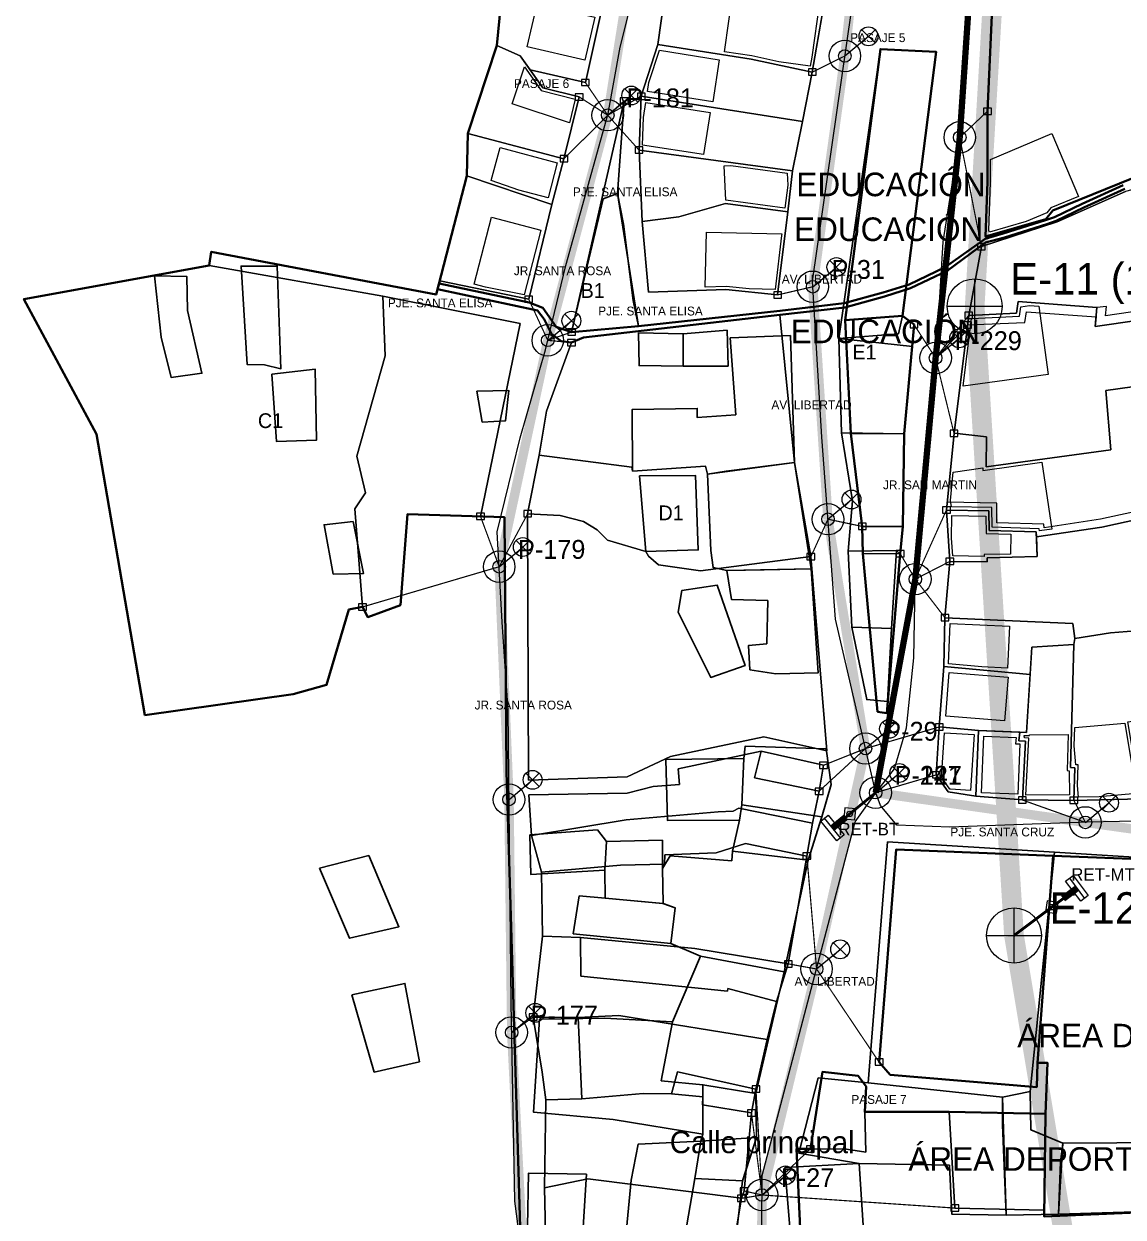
# Model space of a CAD drawing. Header units: metres. Extents: x 425183 to 427629, y 8434421 to 8436790.
# Drawn here: x 425309.1 to 425448.9, y 8435724.2 to 8435875.9 of the extents above; entities that cross this region are included whole.
import ezdxf
from ezdxf.enums import TextEntityAlignment as Align

# ---------------------------------------------------------------- set-up
doc = ezdxf.new("R2010")
doc.units = ezdxf.units.M
for name, color, linetype in [('01_RED_MT_10KV_CONDUCTOR', 1, 'Continuous'), ('02_POSTES_MT_10KV', 1, 'Continuous'), ('04_RETENIDAS_MT_BT', 6, 'Continuous'), ('05_RED_BT_TRONCAL_CAAI', 3, 'Continuous'), ('06_RED_BT_DERIVACION_CAAI', 4, 'Continuous'), ('07_POSTES_BT_CAC', 5, 'Continuous'), ('08_ALUMBRADO_PUBLICO_LED', 30, 'Continuous'), ('08_TOPONIMIA_ROTULOS', 7, 'Continuous'), ('11_ACOMETIDAS_DOMICILIARIAS', 4, 'Continuous'), ('12_CAJAS_PORTAMEDIDOR_LT', 2, 'Continuous')]:
    doc.layers.add(name, color=color, linetype=linetype)
for name, color, linetype, lineweight in [('02_CALLES_Y_VIAS', 7, 'Continuous', 25), ('03_MANZANAS_ROTULOS', 6, 'Continuous', 35), ('04_LOTES_PREDIALES', 7, 'Continuous', 15), ('05_HUELLAS_CASAS_USUARIO', 30, 'Continuous', 30), ('06_HUELLAS_CASAS_COMPLEMENTO', 4, 'Continuous', 25), ('07_EQUIPAMIENTOS', 3, 'Continuous', 40)]:
    doc.layers.add(name, color=color, linetype=linetype, lineweight=lineweight)

msp = doc.modelspace()

# ---------------------------------------------------------------- linework, layer by layer
at = {"layer": '01_RED_MT_10KV_CONDUCTOR', "color": 1, "const_width": 2.5}
for points in [[(425435, 8435925), (425430, 8435840)], [(425430, 8435840), (425435, 8435760)], [(425435, 8435760), (425445, 8435700)]]:
    msp.add_lwpolyline(points, dxfattribs=at)
at = {"layer": '02_CALLES_Y_VIAS'}
for points in [[(425399.73, 8435630.05), (425401.33, 8435656.51), (425402.72, 8435692.72), (425402.98, 8435729.48), (425414.81, 8435774.44), (425417.41, 8435778.16), (425412.3, 8435800.24), (425410.55, 8435823.35), (425409.37, 8435843.21), (425414.32, 8435877.57), (425418.49, 8435919.54), (425424.89, 8435966.9), (425429.46, 8436001.07), (425432.73, 8436031.34), (425433.95, 8436063.65), (425434.45, 8436081.85), (425418.07, 8436126.36), (425406.36, 8436166.61), (425400.32, 8436189.61), (425411.74, 8436244.23), (425417.07, 8436274.69), (425418.67, 8436303.1)], [(425381.17, 8435642.54), (425379.71, 8435660.17), (425377.26, 8435672.97), (425376.11, 8435691.06), (425374.04, 8435707.31), (425371.51, 8435726.24), (425371.05, 8435751.45), (425370.66, 8435788.63), (425369.9, 8435799.82), (425369.29, 8435811.32), (425372.2, 8435823.27), (425375.42, 8435834.46), (425378.02, 8435845.19), (425383.39, 8435864.51), (425384.92, 8435872.94), (425387.68, 8435883.98)], [(425417.41, 8435778.16), (425419.8, 8435781.19), (425421.33, 8435786.41), (425422.25, 8435795.3), (425422.48, 8435806.95), (425423.09, 8435815.07), (425425.24, 8435835.46), (425426, 8435848.18), (425428.46, 8435863.74), (425429.38, 8435883.67)], [(425446.04, 8435366.98), (425450.88, 8435380.12), (425452.95, 8435393.76), (425454.4, 8435410.01), (425453.33, 8435434.46), (425452.41, 8435466.19), (425452.41, 8435535.48), (425454.86, 8435563.38), (425457.62, 8435607.53), (425463.14, 8435672.68), (425464.67, 8435691.08), (425468.81, 8435724.49), (425471.26, 8435749.48), (425468.96, 8435774.93), (425444.32, 8435774.39), (425426.85, 8435773.78), (425420.1, 8435774.01), (425418.03, 8435776.54), (425417.41, 8435778.16)]]:
    msp.add_lwpolyline(points, dxfattribs=at)
at = {"layer": '02_POSTES_MT_10KV', "color": 1}
for p, q in [((425430, 8435836.5), (425430, 8435843.5)), ((425426.5, 8435840), (425433.5, 8435840)), ((425435, 8435756.5), (425435, 8435763.5)), ((425431.5, 8435760), (425438.5, 8435760))]:
    msp.add_line(p, q, dxfattribs=at)
for centre in [(425430, 8435840), (425435, 8435760)]:
    msp.add_circle(centre, 3.5, dxfattribs=at)
at = {"layer": '04_LOTES_PREDIALES'}
for points in [[(425476.52, 8435888.19), (425472.64, 8435893.94), (425467.65, 8435888.24), (425447.48, 8435887.22), (425444.37, 8435882.08), (425438.72, 8435882.21), (425438.68, 8435880.52), (425432.33, 8435880.79), (425431.63, 8435864.81), (425431.63, 8435855.81), (425431.38, 8435848.86), (425439.06, 8435851.08), (425439.92, 8435852.19), (425455.13, 8435858.32), (425461.4, 8435866.99), (425462.73, 8435870.44), (425476.52, 8435888.19)], [(425390.5, 8435879.07), (425389.72, 8435873.28), (425401.58, 8435871.43), (425409.35, 8435869.78), (425411.44, 8435881.96), (425391.24, 8435884.83), (425390.5, 8435879.07)], [(425382.44, 8435877.25), (425369.92, 8435880.17), (425369.22, 8435873.15), (425372.21, 8435871.87), (425373.47, 8435870.07), (425380.49, 8435868.46), (425382.44, 8435877.25)], [(425379.7, 8435866.63), (425375.09, 8435867.78), (425372.21, 8435871.87), (425369.22, 8435873.15), (425365.54, 8435861.99), (425377.77, 8435858.76), (425379.7, 8435866.63)], [(425409.35, 8435869.78), (425401.58, 8435871.43), (425389.72, 8435873.28), (425387.6, 8435866.71), (425408.1, 8435863.51), (425409.35, 8435869.78)], [(425385.33, 8435850.43), (425384.59, 8435854.36), (425385.43, 8435866.13), (425378.74, 8435836.73), (425387.25, 8435837.48), (425386.58, 8435840.76), (425385.33, 8435850.43)], [(425385.43, 8435866.13), (425384.59, 8435854.36), (425385.33, 8435850.43), (425386.58, 8435840.76), (425387.25, 8435837.48), (425378.74, 8435836.73), (425385.43, 8435866.13)], [(425387.31, 8435859.87), (425406.84, 8435857.23), (425408.1, 8435863.51), (425387.6, 8435866.71), (425387.31, 8435859.87)], [(425468.57, 8435840.86), (425464.78, 8435863.04), (425463.7, 8435862.19), (425467.2, 8435841.79), (425446.64, 8435838.78), (425446.75, 8435839.98), (425445.55, 8435839.86), (425435.53, 8435840.6), (425435.33, 8435839.12), (425429.24, 8435838.84), (425429.09, 8435837.63), (425436.39, 8435837.96), (425436.57, 8435839.32), (425445.44, 8435838.66), (425445.33, 8435837.42), (425467.4, 8435840.61), (425468.57, 8435840.86)], [(425377.77, 8435858.76), (425365.54, 8435861.99), (425365.43, 8435856.59), (425376.23, 8435852.96), (425377.77, 8435858.76)], [(425455.42, 8435856.24), (425449.19, 8435854.58), (425440.5, 8435850.73), (425430.85, 8435847.59), (425429.24, 8435838.84), (425435.33, 8435839.12), (425435.53, 8435840.6), (425445.55, 8435839.86), (425445.33, 8435837.42), (425467.4, 8435840.61), (425463.7, 8435862.19), (425455.42, 8435856.24)], [(425387.72, 8435850.78), (425392.39, 8435851.37), (425398.29, 8435853.09), (425406.22, 8435852.02), (425406.84, 8435857.23), (425387.31, 8435859.87), (425387.72, 8435850.78)], [(425376.23, 8435852.96), (425365.43, 8435856.59), (425361.97, 8435843.24), (425373.28, 8435840.91), (425376.23, 8435852.96)], [(425388.53, 8435841.81), (425398.37, 8435842.14), (425404.94, 8435841.45), (425406.22, 8435852.02), (425398.29, 8435853.09), (425392.39, 8435851.37), (425387.72, 8435850.78), (425388.53, 8435841.81)], [(425332.64, 8435845.21), (425309.08, 8435840.93), (425318.32, 8435823.75), (425324.47, 8435788.03), (425343.34, 8435790.67), (425347.57, 8435791.87), (425350.42, 8435801.45), (425352.14, 8435801.77), (425351.19, 8435814.24), (425352.53, 8435816.28), (425351.44, 8435820.96), (425355.03, 8435833.71), (425354.75, 8435841.31), (425332.64, 8435845.21)], [(425332.64, 8435845.21), (425354.75, 8435841.31), (425372.21, 8435837.82), (425367.15, 8435813.29), (425357.85, 8435813.57), (425356.96, 8435802.01), (425352.82, 8435800.49), (425352.14, 8435801.77), (425350.42, 8435801.45), (425347.57, 8435791.87), (425343.34, 8435790.67), (425324.47, 8435788.03), (425318.32, 8435823.75), (425309.08, 8435840.93), (425332.64, 8435845.21)], [(425372.21, 8435837.82), (425354.75, 8435841.31), (425355.03, 8435833.71), (425351.44, 8435820.96), (425352.53, 8435816.28), (425351.19, 8435814.24), (425352.14, 8435801.77), (425352.82, 8435800.49), (425356.96, 8435802.01), (425357.85, 8435813.57), (425367.15, 8435813.29), (425372.21, 8435837.82)], [(425427.37, 8435823.86), (425431.5, 8435823.4), (425431.45, 8435819.6), (425447.3, 8435821.77), (425446.67, 8435829.3), (425468.01, 8435832.28), (425467.4, 8435840.61), (425445.33, 8435837.42), (425445.55, 8435839.86), (425435.53, 8435840.6), (425435.33, 8435839.12), (425429.24, 8435838.84), (425427.37, 8435823.86)], [(425405.22, 8435838.9), (425407.09, 8435820.14), (425409.17, 8435808.17), (425411.19, 8435783.5), (425403.17, 8435785.24), (425391.33, 8435782.76), (425385.8, 8435780.18), (425373.26, 8435779.77), (425373.15, 8435813.62), (425374.62, 8435821.08), (425375.55, 8435826.65), (425378.72, 8435835.39), (425380.23, 8435836.05), (425405.22, 8435838.9)], [(425405.22, 8435838.9), (425380.23, 8435836.05), (425378.72, 8435835.39), (425375.55, 8435826.65), (425374.62, 8435821.08), (425386.41, 8435819.53), (425386.5, 8435819.04), (425395.78, 8435819.66), (425396.04, 8435818.64), (425407.09, 8435820.14), (425405.22, 8435838.9)], [(425422.29, 8435837.67), (425420.82, 8435838.79), (425413.54, 8435838.25), (425414.23, 8435823.81), (425421.03, 8435823.77), (425422.29, 8435837.67)], [(425468.1, 8435821.88), (425468.01, 8435832.28), (425446.67, 8435829.3), (425447.3, 8435821.77), (425431.45, 8435819.6), (425431.5, 8435823.4), (425427.37, 8435823.86), (425426.41, 8435814.1), (425431.81, 8435814.01), (425431.84, 8435811.51), (425437.83, 8435811.32), (425437.86, 8435810.67), (425446.16, 8435811.94), (425451, 8435812.97), (425451.11, 8435813.61), (425468.1, 8435821.88)], [(425421.03, 8435823.77), (425414.23, 8435823.81), (425415.71, 8435812.01), (425420.86, 8435812.02), (425421.03, 8435823.77)], [(425497.99, 8435822.08), (425485.06, 8435823.62), (425468.1, 8435821.88), (425451.11, 8435813.61), (425451, 8435812.97), (425446.16, 8435811.94), (425437.86, 8435810.67), (425437.95, 8435808.17), (425431.6, 8435808.04), (425431.6, 8435807.49), (425426.85, 8435807.57), (425426.22, 8435800.4), (425442.46, 8435799.66), (425442.73, 8435797.78), (425447.28, 8435798.47), (425465.27, 8435799.93), (425487.14, 8435803.08), (425492.59, 8435803.47), (425495.22, 8435814.94), (425497.99, 8435822.08)], [(425426.41, 8435814.1), (425431.81, 8435814.01), (425431.84, 8435811.51), (425437.83, 8435811.32), (425437.86, 8435810.67), (425446.16, 8435811.94), (425451, 8435812.97), (425451.11, 8435813.61), (425468.1, 8435821.88), (425468.09, 8435822.99), (425450.21, 8435814.28), (425450.13, 8435813.81), (425445.98, 8435812.92), (425438.82, 8435811.83), (425438.8, 8435812.29), (425432.83, 8435812.48), (425432.8, 8435814.99), (425426.51, 8435815.1), (425426.41, 8435814.1)], [(425407.09, 8435820.14), (425396.04, 8435818.64), (425395.78, 8435819.66), (425386.5, 8435819.04), (425386.41, 8435819.53), (425374.62, 8435821.08), (425373.15, 8435813.62), (425377.3, 8435813.41), (425380.25, 8435812.66), (425381.98, 8435811.57), (425383.29, 8435810.26), (425388.19, 8435808.83), (425388.53, 8435808.22), (425389.79, 8435807.15), (425395.14, 8435806.38), (425409.17, 8435808.17), (425407.09, 8435820.14)], [(425409.17, 8435808.17), (425395.14, 8435806.38), (425389.79, 8435807.15), (425388.53, 8435808.22), (425388.19, 8435808.83), (425383.29, 8435810.26), (425381.98, 8435811.57), (425380.25, 8435812.66), (425377.3, 8435813.41), (425373.15, 8435813.62), (425373.26, 8435779.77), (425385.8, 8435780.18), (425391.33, 8435782.76), (425403.17, 8435785.24), (425411.19, 8435783.5), (425409.17, 8435808.17)], [(425426.85, 8435807.57), (425431.6, 8435807.49), (425431.6, 8435808.04), (425437.95, 8435808.17), (425437.83, 8435811.32), (425431.84, 8435811.51), (425431.81, 8435814.01), (425426.41, 8435814.1), (425426.85, 8435807.57)], [(425420.86, 8435812.02), (425415.71, 8435812.01), (425415.78, 8435808.56), (425420.53, 8435808.54), (425420.86, 8435812.02)], [(425420.53, 8435808.54), (425415.78, 8435808.56), (425417.64, 8435788.44), (425418.82, 8435788.26), (425420.53, 8435808.54)], [(425442.61, 8435796.99), (425442.73, 8435797.78), (425442.46, 8435799.66), (425426.22, 8435800.4), (425426.09, 8435794.2), (425437.05, 8435793.17), (425437.27, 8435796.66), (425442.61, 8435796.99)], [(425451.11, 8435777.38), (425449.48, 8435787.15), (425458.79, 8435788.49), (425458.21, 8435792.45), (425466.11, 8435793.74), (425465.27, 8435799.93), (425447.28, 8435798.47), (425442.73, 8435797.78), (425442.61, 8435796.99), (425442.18, 8435781.35), (425442.73, 8435781.33), (425442.61, 8435777.18), (425451.11, 8435777.38)], [(425442.61, 8435796.99), (425437.27, 8435796.66), (425436.57, 8435785.83), (425435.72, 8435785.86), (425435.62, 8435784.77), (425436.47, 8435784.72), (425436.06, 8435777.23), (425442.61, 8435777.18), (425442.73, 8435781.33), (425442.18, 8435781.35), (425442.61, 8435796.99)], [(425437.05, 8435793.17), (425426.09, 8435794.2), (425425.5, 8435786.52), (425430.48, 8435786.05), (425436.57, 8435785.83), (425437.05, 8435793.17)], [(425430.48, 8435786.05), (425425.5, 8435786.52), (425425.12, 8435780.43), (425426.62, 8435778.25), (425430.13, 8435777.71), (425430.48, 8435786.05)], [(425436.47, 8435784.72), (425435.62, 8435784.77), (425435.72, 8435785.86), (425430.48, 8435786.05), (425430.13, 8435777.71), (425436.06, 8435777.23), (425436.47, 8435784.72)], [(425401.99, 8435780.04), (425402.83, 8435783.44), (425392.27, 8435781.17), (425392.48, 8435779.18), (425389.09, 8435778.96), (425385.8, 8435778.1), (425373.3, 8435777.87), (425373.62, 8435772.73), (425385.66, 8435774.72), (425397.37, 8435775.73), (425399.27, 8435775.79), (425400.01, 8435776.21), (425409.36, 8435774.28), (425410.21, 8435778.34), (425401.99, 8435780.04)], [(425410.78, 8435781.64), (425402.83, 8435783.44), (425401.99, 8435780.04), (425410.21, 8435778.34), (425410.78, 8435781.64)], [(425400.87, 8435771.68), (425408.66, 8435770.09), (425409.36, 8435774.28), (425400.01, 8435776.21), (425399.27, 8435775.79), (425397.37, 8435775.73), (425385.66, 8435774.72), (425373.62, 8435772.73), (425374.89, 8435768.05), (425384.95, 8435768.94), (425390.55, 8435769.06), (425390.61, 8435770.25), (425397.11, 8435770.49), (425400.87, 8435771.68)], [(425408.66, 8435770.09), (425400.87, 8435771.68), (425397.11, 8435770.49), (425390.61, 8435770.25), (425390.55, 8435769.06), (425384.95, 8435768.94), (425374.89, 8435768.05), (425375.03, 8435759.9), (425379.88, 8435759.74), (425394.41, 8435758.34), (425406.3, 8435756.39), (425408.66, 8435770.09)], [(425439.98, 8435770.14), (425420, 8435770.92), (425417.84, 8435743.9), (425419.26, 8435742.29), (425437.89, 8435740.72), (425437.99, 8435743.82), (425439.98, 8435770.14)], [(425398.62, 8435753.24), (425398.57, 8435752.9), (425379.92, 8435754.84), (425379.88, 8435759.74), (425375.03, 8435759.9), (425373.84, 8435749.62), (425379.59, 8435749.59), (425384.73, 8435749.81), (425403.59, 8435746.77), (425404.81, 8435751.62), (425398.62, 8435753.24)], [(425406.3, 8435756.39), (425394.41, 8435758.34), (425379.88, 8435759.74), (425379.92, 8435754.84), (425398.57, 8435752.9), (425398.62, 8435753.24), (425404.81, 8435751.62), (425406.3, 8435756.39)], [(425379.59, 8435749.59), (425373.84, 8435749.62), (425375, 8435742.62), (425375.46, 8435739.1), (425380.06, 8435739.25), (425379.59, 8435749.59)], [(425403.59, 8435746.77), (425384.73, 8435749.81), (425379.59, 8435749.59), (425380.06, 8435739.25), (425387.83, 8435739.89), (425391.43, 8435739.87), (425392.22, 8435742.66), (425402.18, 8435740.48), (425403.59, 8435746.77)], [(425402.18, 8435740.48), (425392.22, 8435742.66), (425391.43, 8435739.87), (425395.42, 8435739.5), (425395.39, 8435738.46), (425401.61, 8435737.43), (425402.18, 8435740.48)], [(425416.01, 8435737.57), (425416.18, 8435740.81), (425415.2, 8435742.14), (425410.63, 8435742.65), (425409.1, 8435732.87), (425413.7, 8435732.83), (425416.17, 8435732.47), (425416.01, 8435737.57)], [(425401.61, 8435737.43), (425395.39, 8435738.46), (425395.42, 8435739.5), (425391.43, 8435739.87), (425387.83, 8435739.89), (425380.06, 8435739.25), (425375.46, 8435739.1), (425375.31, 8435727.9), (425380.79, 8435729.05), (425400.33, 8435726.58), (425400.67, 8435727.52), (425401.61, 8435737.43)], [(425439.01, 8435737.32), (425426.76, 8435737.57), (425427.48, 8435725.34), (425438.83, 8435725.08), (425439.01, 8435737.32)], [(425400.33, 8435726.58), (425380.79, 8435729.05), (425375.31, 8435727.9), (425375.46, 8435720.3), (425381.35, 8435720.7), (425399.18, 8435719.83), (425400.33, 8435726.58)]]:
    msp.add_lwpolyline(points, close=True, dxfattribs=at)
for points in [[(425411.44, 8435881.96), (425410.4, 8435875.89), (425409.35, 8435869.78), (425408.1, 8435863.51), (425406.84, 8435857.23), (425406.22, 8435852.02), (425404.94, 8435841.45), (425398.37, 8435842.14), (425388.53, 8435841.81), (425387.72, 8435850.78), (425387.31, 8435859.87), (425387.6, 8435866.71), (425389.72, 8435873.28), (425390.5, 8435879.07)], [(425382.44, 8435877.25), (425380.49, 8435868.46), (425373.47, 8435870.07), (425375.09, 8435867.78), (425379.7, 8435866.63), (425377.77, 8435858.76), (425376.23, 8435852.96), (425373.28, 8435840.91), (425361.97, 8435843.24), (425365.43, 8435856.59), (425365.54, 8435861.99), (425369.22, 8435873.15), (425369.92, 8435880.17)], [(425451.11, 8435777.38), (425442.61, 8435777.18), (425436.06, 8435777.23), (425430.13, 8435777.71), (425426.62, 8435778.25), (425425.12, 8435780.43), (425425.5, 8435786.52), (425426.09, 8435794.2), (425426.22, 8435800.4), (425426.85, 8435807.57), (425426.41, 8435814.1), (425427.37, 8435823.86), (425429.24, 8435838.84), (425430.85, 8435847.59), (425440.5, 8435850.73), (425449.19, 8435854.58)], [(425375.46, 8435720.3), (425375.31, 8435727.9), (425375.46, 8435739.1), (425375, 8435742.62), (425373.84, 8435749.62), (425375.03, 8435759.9), (425374.89, 8435768.05), (425373.62, 8435772.73), (425373.3, 8435777.87), (425385.8, 8435778.1), (425389.09, 8435778.96), (425392.48, 8435779.18), (425392.27, 8435781.17), (425402.83, 8435783.44), (425410.78, 8435781.64), (425410.78, 8435781.64), (425410.21, 8435778.34), (425409.36, 8435774.28), (425408.66, 8435770.09), (425406.3, 8435756.39), (425404.81, 8435751.62), (425403.59, 8435746.77), (425402.18, 8435740.48), (425401.61, 8435737.43), (425400.67, 8435727.52), (425400.33, 8435726.58), (425399.18, 8435719.83)], [(425459.93, 8435721.29), (425459.9, 8435725.19), (425438.82, 8435724.28), (425438.83, 8435725.08), (425427.48, 8435725.34), (425426.76, 8435737.57), (425416.01, 8435737.57), (425416.01, 8435737.57), (425416.17, 8435732.47), (425413.7, 8435732.83), (425407.35, 8435732.88), (425408.61, 8435705.31)]]:
    msp.add_lwpolyline(points, dxfattribs=at)
at = {"layer": '04_RETENIDAS_MT_BT', "color": 7}
for p, q in [((425412.92, 8435772.42), (425410.9, 8435774.9)), ((425412.92, 8435772.42), (425410.9, 8435774.9)), ((425442.04, 8435767.28), (425443.96, 8435764.72))]:
    msp.add_line(p, q, dxfattribs=at)
at = {"layer": '04_RETENIDAS_MT_BT', "color": 6, "const_width": 0.35}
for points in [[(425417.41, 8435778.16), (425411.91, 8435773.66)], [(425417.41, 8435778.16), (425411.91, 8435773.66)], [(425435, 8435760), (425443, 8435766)]]:
    msp.add_lwpolyline(points, dxfattribs=at)
at = {"layer": '04_RETENIDAS_MT_BT', "color": 6}
for points in [[(425412.46, 8435772.04), (425410.43, 8435774.52), (425411.36, 8435775.28), (425413.39, 8435772.8), (425412.46, 8435772.04)], [(425412.46, 8435772.04), (425410.43, 8435774.52), (425411.36, 8435775.28), (425413.39, 8435772.8), (425412.46, 8435772.04)], [(425442.52, 8435767.64), (425444.44, 8435765.08), (425443.48, 8435764.36), (425441.56, 8435766.92), (425442.52, 8435767.64)]]:
    msp.add_lwpolyline(points, dxfattribs=at)
at = {"layer": '04_RETENIDAS_MT_BT', "color": 2, "const_width": 0.85}
for points in [[(425413.61, 8435775.05), (425411.91, 8435773.66)], [(425413.61, 8435775.05), (425411.91, 8435773.66)], [(425441.24, 8435764.68), (425443, 8435766)]]:
    msp.add_lwpolyline(points, dxfattribs=at)
at = {"layer": '04_RETENIDAS_MT_BT', "color": 2}
for points in [[(425413.34, 8435774.83), (425414.74, 8435774.69), (425414.88, 8435776.09), (425413.48, 8435776.23), (425413.34, 8435774.83)], [(425413.34, 8435774.83), (425414.74, 8435774.69), (425414.88, 8435776.09), (425413.48, 8435776.23), (425413.34, 8435774.83)], [(425440.6, 8435764.2), (425439.2, 8435764.4), (425439, 8435763), (425440.4, 8435762.8), (425440.6, 8435764.2)]]:
    msp.add_lwpolyline(points, dxfattribs=at)
for centre in [(425414.11, 8435775.46), (425414.11, 8435775.46), (425439.8, 8435763.6)]:
    msp.add_circle(centre, 0.35, dxfattribs=at)
at = {"layer": '05_HUELLAS_CASAS_USUARIO'}
for points in [[(425412.72, 8435835.92), (425418.02, 8435872.71), (425425.11, 8435872.36), (425420.82, 8435838.79), (425420.3, 8435836.52), (425412.72, 8435835.92)], [(425382.77, 8435853.68), (425378.74, 8435836.73), (425387.25, 8435837.48), (425384.59, 8435854.36), (425382.77, 8435853.68)], [(425339.67, 8435832.55), (425337.46, 8435832.62), (425336.7, 8435845.11), (425341.3, 8435845.11), (425341.76, 8435832.06), (425339.67, 8435832.55)], [(425325.71, 8435843.86), (425329.81, 8435843.78), (425329.88, 8435839.45), (425331.72, 8435831.48), (425327.82, 8435830.94), (425326.55, 8435836.08), (425325.71, 8435843.86)], [(425407.09, 8435820.14), (425406.57, 8435836.27), (425406.57, 8435836.27), (425398.92, 8435835.98), (425399.61, 8435826.21), (425394.72, 8435825.86), (425394.72, 8435827.01), (425386.45, 8435826.9), (425386.5, 8435819.04), (425395.78, 8435819.66), (425396.04, 8435818.64), (425407.09, 8435820.14)], [(425387.25, 8435836.61), (425387.31, 8435832.47), (425392.94, 8435832.41), (425392.94, 8435836.5), (425387.25, 8435836.61)], [(425392.94, 8435832.41), (425398.63, 8435832.41), (425398.52, 8435836.96), (425392.94, 8435836.5), (425392.94, 8435832.41)], [(425413.06, 8435823.91), (425412.72, 8435835.92), (425422.09, 8435834.89), (425421.03, 8435823.77), (425413.06, 8435823.91)], [(425340.6, 8435831.38), (425341.22, 8435822.81), (425346.28, 8435822.96), (425346.12, 8435832.01), (425340.6, 8435831.38)], [(425366.68, 8435829.22), (425367.37, 8435825.27), (425370.32, 8435825.43), (425370.74, 8435829.3), (425366.68, 8435829.22)], [(425413.92, 8435808.85), (425414.44, 8435815.28), (425413.06, 8435823.91), (425421.03, 8435823.77), (425420.86, 8435812.02), (425420.53, 8435808.54), (425420.07, 8435808.96), (425413.92, 8435808.85)], [(425396.45, 8435808.96), (425396.74, 8435806.78), (425398.5, 8435806.39), (425409.2, 8435806.62), (425407.09, 8435820.14), (425398.4, 8435819.02), (425396.04, 8435818.64), (425396.45, 8435808.96)], [(425387.37, 8435818.45), (425388.19, 8435808.83), (425394.84, 8435809.02), (425394.49, 8435818.5), (425387.37, 8435818.45)], [(425348.42, 8435805.95), (425352.26, 8435806.02), (425350.95, 8435812.62), (425347.27, 8435812.23), (425348.42, 8435805.95)], [(425413.92, 8435808.85), (425420.07, 8435808.96), (425419.44, 8435799.02), (425414.38, 8435799.19), (425413.92, 8435808.85)], [(425403.56, 8435797.08), (425403.68, 8435802.59), (425399.08, 8435802.71), (425398.5, 8435806.39), (425403.22, 8435806.5), (425409.2, 8435806.62), (425410.11, 8435793.4), (425404.71, 8435793.28), (425401.42, 8435793.78), (425401.25, 8435796.89), (425403.56, 8435797.08)], [(425392.29, 8435801.1), (425396.43, 8435792.82), (425400.8, 8435794.32), (425397.24, 8435804.55), (425392.75, 8435803.86), (425392.29, 8435801.1)], [(425414.38, 8435799.19), (425416.28, 8435789.99), (425418.92, 8435789.76), (425419.44, 8435799.02), (425414.38, 8435799.19)], [(425410.58, 8435775.09), (425411.73, 8435779.19), (425411.12, 8435783.72), (425400.81, 8435784.06), (425400.65, 8435782.49), (425400.39, 8435776.63), (425410.58, 8435775.09)], [(425390.73, 8435782.37), (425400.65, 8435782.49), (425400.39, 8435776.63), (425400.08, 8435774.67), (425390.92, 8435774.63), (425390.73, 8435782.37)], [(425399.18, 8435770.73), (425400.08, 8435774.67), (425400.39, 8435776.63), (425410.58, 8435775.09), (425408.84, 8435769.58), (425399.18, 8435770.73)], [(425373.44, 8435772.8), (425373.56, 8435767.74), (425382.98, 8435768.31), (425383.16, 8435771.95), (425382.03, 8435773.45), (425373.44, 8435772.8)], [(425390.37, 8435764.06), (425390.29, 8435768.5), (425390.29, 8435772.11), (425383.16, 8435771.95), (425382.98, 8435768.31), (425383.01, 8435764.75), (425390.37, 8435764.06)], [(425405.77, 8435755.4), (425408.84, 8435769.58), (425399.18, 8435770.73), (425399.11, 8435769.5), (425391.29, 8435770.11), (425390.29, 8435768.5), (425390.37, 8435764.06), (425391.9, 8435763.52), (425391.36, 8435759), (425395.12, 8435757.39), (425405.77, 8435755.4)], [(425418.91, 8435771.91), (425416.46, 8435741.26), (425433.53, 8435739.45), (425437.07, 8435740.18), (425440.14, 8435770.61), (425418.91, 8435771.91)], [(425462.9, 8435725.24), (425466.44, 8435724.7), (425467.82, 8435768.85), (425440.14, 8435770.61), (425437.07, 8435740.18), (425437.16, 8435735.28), (425441.21, 8435733.59), (425461.83, 8435733.74), (425462.9, 8435725.24)], [(425346.66, 8435768.54), (425350.49, 8435759.65), (425356.78, 8435761.11), (425352.95, 8435770.15), (425346.66, 8435768.54)], [(425391.36, 8435759), (425378.95, 8435760.23), (425379.7, 8435765.04), (425383.01, 8435764.75), (425390.36, 8435764.05), (425391.9, 8435763.52), (425391.36, 8435759)], [(425395.43, 8435741.03), (425402.17, 8435739.91), (425405.77, 8435755.4), (425395.12, 8435757.39), (425391.59, 8435749.04), (425390.14, 8435741.52), (425395.43, 8435741.03)], [(425350.8, 8435752.45), (425353.64, 8435742.64), (425359.38, 8435743.94), (425357.54, 8435753.9), (425350.8, 8435752.45)], [(425374.66, 8435749.34), (425373.89, 8435737.54), (425384.01, 8435736.62), (425395.43, 8435734.74), (425395.43, 8435741.03), (425390.14, 8435741.52), (425391.59, 8435749.04), (425382.93, 8435749.5), (425374.66, 8435749.34)], [(425410.08, 8435741.91), (425407.62, 8435732.33), (425415.29, 8435731.02), (425426.78, 8435730.79), (425427.09, 8435724.58), (425433.99, 8435724.43), (425433.53, 8435735.93), (425433.53, 8435739.45), (425416.46, 8435741.26), (425410.08, 8435741.91)], [(425402.24, 8435734.32), (425402.17, 8435739.91), (425395.43, 8435741.03), (425395.43, 8435734.74), (425395.19, 8435733.86), (425402.24, 8435734.32)], [(425433.99, 8435724.43), (425440.66, 8435724.58), (425441.21, 8435733.59), (425437.16, 8435735.28), (425437.07, 8435740.18), (425433.53, 8435739.45), (425433.99, 8435724.43)], [(425400.48, 8435728.8), (425402.24, 8435734.32), (425395.19, 8435733.86), (425394.42, 8435729.11), (425400.48, 8435728.8)], [(425392.58, 8435718.53), (425385.45, 8435719.99), (425386.3, 8435728.88), (425387.22, 8435733.48), (425395.19, 8435733.86), (425394.42, 8435729.11), (425392.58, 8435718.53)], [(425440.66, 8435724.58), (425462.9, 8435725.24), (425461.83, 8435733.74), (425441.21, 8435733.59), (425440.91, 8435731.21), (425440.66, 8435724.58)], [(425407.93, 8435705.65), (425416.9, 8435706.11), (425415.29, 8435731.02), (425405.86, 8435730.49), (425407.93, 8435705.65)], [(425380.01, 8435719.53), (425374.57, 8435719.83), (425374.34, 8435722.9), (425373.11, 8435722.98), (425373.27, 8435729.8), (425380.62, 8435729.64), (425380.01, 8435719.53)], [(425399.33, 8435718.76), (425392.58, 8435718.53), (425394.42, 8435729.11), (425400.48, 8435728.8), (425399.33, 8435718.76)]]:
    msp.add_lwpolyline(points, close=True, dxfattribs=at)
at = {"layer": '05_RED_BT_TRONCAL_CAAI', "color": 3, "const_width": 1.2}
for points in [[(425413.49, 8435871.83), (425416.68, 8435901.28)], [(425383.33, 8435864.3), (425387.98, 8435893.44)], [(425409.41, 8435842.49), (425413.49, 8435871.83)], [(425375.71, 8435835.67), (425383.33, 8435864.3)], [(425411.34, 8435812.93), (425409.41, 8435842.49)], [(425369.53, 8435806.89), (425375.71, 8435835.67)], [(425416.11, 8435783.77), (425411.34, 8435812.93)], [(425370.78, 8435777.29), (425369.53, 8435806.89)], [(425409.89, 8435755.74), (425416.11, 8435783.77)], [(425444.08, 8435774.38), (425417.41, 8435778.16)], [(425371.12, 8435747.67), (425370.78, 8435777.29)], [(425469.33, 8435770.84), (425444.08, 8435774.38)], [(425402.96, 8435727), (425409.89, 8435755.74)], [(425372.6, 8435718.11), (425371.12, 8435747.67)], [(425402.75, 8435697.37), (425402.96, 8435727)]]:
    msp.add_lwpolyline(points, dxfattribs=at)
at = {"layer": '06_HUELLAS_CASAS_COMPLEMENTO'}
for points in [[(425409.08, 8435870.53), (425405.1, 8435871.09), (425401.65, 8435871.83), (425398.18, 8435872.37), (425399.3, 8435880.21), (425410.26, 8435878.65), (425409.27, 8435871.66), (425409.08, 8435870.53)], [(425381.68, 8435876.75), (425380.43, 8435871.31), (425373.09, 8435873), (425374.34, 8435878.44), (425381.68, 8435876.75)], [(425389.91, 8435872.55), (425397.52, 8435871.36), (425396.68, 8435866), (425388.4, 8435867.3), (425388.58, 8435868.44), (425389.91, 8435872.55)], [(425378.47, 8435863.32), (425371.18, 8435865.73), (425372.73, 8435870.43), (425374.85, 8435867.43), (425379.21, 8435866.33), (425378.47, 8435863.32)], [(425387.89, 8435864.02), (425388.18, 8435865.91), (425396.36, 8435864.63), (425395.52, 8435859.29), (425387.74, 8435860.51), (425387.89, 8435864.02)], [(425439.67, 8435852.52), (425439.19, 8435851.9), (425436.53, 8435850.77), (425431.9, 8435849.43), (425431.81, 8435849.64), (425432.03, 8435855.8), (425432.03, 8435858.67), (425439.81, 8435861.97), (425443.22, 8435853.95), (425439.67, 8435852.52)], [(425368.52, 8435855.98), (425369.64, 8435860.19), (425376.91, 8435858.26), (425375.74, 8435853.81), (425372.04, 8435854.79), (425368.52, 8435855.98)], [(425406.15, 8435856.92), (425406.22, 8435855.41), (425405.87, 8435852.47), (425398.34, 8435853.49), (425398.14, 8435857.85), (425398.99, 8435857.89), (425406.15, 8435856.92)], [(425367.79, 8435842.45), (425366.34, 8435842.83), (425368.54, 8435851.32), (425374.83, 8435849.69), (425372.69, 8435841.44), (425367.79, 8435842.45)], [(425404.62, 8435842.15), (425401.34, 8435842.23), (425398.39, 8435842.54), (425395.73, 8435842.45), (425395.89, 8435849.44), (425405.46, 8435849.23), (425405.45, 8435849.01), (425404.62, 8435842.15)], [(425429.59, 8435838.46), (425435.69, 8435838.73), (425435.85, 8435839.94), (425436.97, 8435840.1), (425438.17, 8435840.01), (425439.36, 8435831.31), (425428.52, 8435829.83), (425429.59, 8435838.46)], [(425438.22, 8435811.71), (425432.23, 8435811.9), (425432.2, 8435814.4), (425427.06, 8435814.49), (425426.93, 8435815.32), (425427.28, 8435818.9), (425431.05, 8435819.47), (425431.05, 8435819.14), (425438.52, 8435820.17), (425439.81, 8435811.68), (425438.23, 8435811.44), (425438.22, 8435811.71)], [(425427.05, 8435810.54), (425427.1, 8435813.39), (425431.42, 8435813.32), (425431.44, 8435811.12), (425434.59, 8435811.02), (425434.55, 8435808.5), (425431.2, 8435808.43), (425431.2, 8435808.2), (425427.2, 8435808.26), (425427.05, 8435810.54)], [(425426.66, 8435794.55), (425426.89, 8435799.67), (425434.41, 8435799.32), (425434.17, 8435794), (425430.91, 8435794.15), (425426.66, 8435794.55)], [(425426.31, 8435787.88), (425426.74, 8435793.45), (425434.25, 8435792.86), (425433.81, 8435787.3), (425426.31, 8435787.88)], [(425426.86, 8435778.62), (425425.8, 8435780.15), (425426.15, 8435785.78), (425429.92, 8435785.54), (425429.48, 8435778.45), (425426.94, 8435778.61), (425426.86, 8435778.62)], [(425443.19, 8435777.59), (425443.07, 8435779.08), (425443.14, 8435781.71), (425442.85, 8435781.72), (425442.66, 8435784.12), (425442.72, 8435786.46), (425449.11, 8435786.98), (425450.59, 8435778.04), (425445.82, 8435777.65), (425443.19, 8435777.59)], [(425435.18, 8435784.39), (425435.75, 8435784.36), (425435.49, 8435777.96), (425430.85, 8435778.15), (425431.15, 8435785.35), (425435.26, 8435785.18), (425435.18, 8435784.39)], [(425441.77, 8435780.96), (425442.03, 8435780.95), (425442.06, 8435777.87), (425436.5, 8435777.83), (425436.89, 8435785.1), (425436.32, 8435785.13), (425436.31, 8435785.44), (425436.95, 8435785.42), (425436.95, 8435785.51), (425441.89, 8435785.54), (425441.77, 8435780.96)]]:
    msp.add_lwpolyline(points, close=True, dxfattribs=at)
at = {"layer": '06_RED_BT_DERIVACION_CAAI', "color": 4, "const_width": 0.8}
for points in [[(425428.1, 8435861.48), (425430.01, 8435889.65)], [(425425.03, 8435833.43), (425428.1, 8435861.48)], [(425422.45, 8435805.31), (425425.03, 8435833.43)], [(425417.41, 8435778.16), (425422.45, 8435805.31)]]:
    msp.add_lwpolyline(points, dxfattribs=at)
at = {"layer": '07_EQUIPAMIENTOS'}
for points in [[(425476.52, 8435888.19), (425462.73, 8435870.44), (425461.4, 8435866.99), (425455.13, 8435858.32), (425439.92, 8435852.19), (425439.06, 8435851.08), (425431.38, 8435848.86), (425431.63, 8435855.81), (425431.63, 8435864.81), (425432.33, 8435880.79)], [(425369.92, 8435880.17), (425369.22, 8435873.15), (425365.54, 8435861.99), (425365.43, 8435856.59), (425361.51, 8435841.49), (425332.91, 8435846.94), (425332.64, 8435845.21), (425309.08, 8435840.93), (425318.32, 8435823.75), (425324.47, 8435788.03), (425343.34, 8435790.67), (425347.57, 8435791.87), (425350.42, 8435801.45), (425352.14, 8435801.77), (425352.82, 8435800.49), (425356.96, 8435802.01), (425357.85, 8435813.57), (425370.2, 8435813.19), (425370.47, 8435780.8), (425372.26, 8435721.51)], [(425448.9, 8435855.41), (425443.67, 8435853.05), (425440.16, 8435851.35), (425439.02, 8435850.94), (425433.62, 8435849.26), (425431.35, 8435848.56), (425426.24, 8435844.96), (425421.66, 8435842.79), (425418.38, 8435841.74), (425413.39, 8435840.38), (425405.22, 8435839.42), (425387.25, 8435837.48), (425378.74, 8435836.73), (425376.76, 8435837.41), (425375.07, 8435839.82), (425373.34, 8435840.49), (425361.88, 8435842.91), (425361.69, 8435842.18), (425374.39, 8435839.47), (425375.25, 8435838.37), (425376.2, 8435836.51), (425377.4, 8435835.55), (425378.72, 8435835.39), (425380.23, 8435836.05), (425405.22, 8435838.9), (425405.22, 8435838.9), (425413.48, 8435839.87), (425418.53, 8435841.24), (425421.85, 8435842.3), (425426.5, 8435844.52), (425431.38, 8435848.13), (425433.77, 8435848.76), (425439.18, 8435850.45), (425440.36, 8435850.88), (425443.89, 8435852.58), (425449.08, 8435854.92)], [(425408.61, 8435705.31), (425407.35, 8435732.88), (425409.1, 8435732.87), (425410.63, 8435742.65), (425415.2, 8435742.14), (425416.18, 8435740.81), (425416.01, 8435737.57), (425426.76, 8435737.57), (425439.01, 8435737.32), (425439.24, 8435743.82), (425437.99, 8435743.82), (425437.89, 8435740.72), (425419.26, 8435742.29), (425417.84, 8435743.9), (425420, 8435770.92), (425439.98, 8435770.14), (425465.26, 8435769.16), (425465.26, 8435769.16), (425467.79, 8435767.54), (425466.99, 8435727.2), (425464.6, 8435725.39), (425464.58, 8435721.29)]]:
    msp.add_lwpolyline(points, dxfattribs=at)
for points in [[(425425.11, 8435872.36), (425418.02, 8435872.71), (425413.54, 8435838.25), (425420.82, 8435838.79), (425425.11, 8435872.36)], [(425425.11, 8435872.36), (425420.82, 8435838.79), (425422.29, 8435837.67), (425421.03, 8435823.77), (425420.86, 8435812.02), (425420.53, 8435808.54), (425418.82, 8435788.26), (425417.64, 8435788.44), (425415.78, 8435808.56), (425415.71, 8435812.01), (425414.23, 8435823.81), (425413.54, 8435838.25), (425418.02, 8435872.71), (425425.11, 8435872.36)], [(425467.79, 8435767.54), (425465.26, 8435769.16), (425439.98, 8435770.14), (425437.99, 8435743.82), (425439.24, 8435743.82), (425439.01, 8435737.32), (425438.82, 8435724.28), (425464.6, 8435725.39), (425466.99, 8435727.2), (425467.79, 8435767.54)]]:
    msp.add_lwpolyline(points, close=True, dxfattribs=at)
at = {"layer": '07_POSTES_BT_CAC', "color": 5}
for centre, radius in [((425413.49, 8435871.83), 2), ((425413.49, 8435871.83), 0.8), ((425383.33, 8435864.3), 2), ((425383.33, 8435864.3), 0.8), ((425428.1, 8435861.48), 2), ((425428.1, 8435861.48), 0.8), ((425409.41, 8435842.49), 2), ((425409.41, 8435842.49), 0.8), ((425375.71, 8435835.67), 2), ((425375.71, 8435835.67), 0.8), ((425425.03, 8435833.43), 2), ((425425.03, 8435833.43), 0.8), ((425411.34, 8435812.93), 2), ((425411.34, 8435812.93), 0.8), ((425369.53, 8435806.89), 2), ((425369.53, 8435806.89), 0.8), ((425422.45, 8435805.31), 2), ((425422.45, 8435805.31), 0.8), ((425416.11, 8435783.77), 2), ((425416.11, 8435783.77), 0.8), ((425417.41, 8435778.16), 2), ((425417.41, 8435778.16), 2), ((425370.78, 8435777.29), 2), ((425370.78, 8435777.29), 0.8), ((425417.41, 8435778.16), 0.8), ((425417.41, 8435778.16), 0.8), ((425444.08, 8435774.38), 2), ((425444.08, 8435774.38), 0.8), ((425409.89, 8435755.74), 2), ((425409.89, 8435755.74), 0.8), ((425371.12, 8435747.67), 2), ((425371.12, 8435747.67), 0.8), ((425402.96, 8435727), 2), ((425402.96, 8435727), 0.8)]:
    msp.add_circle(centre, radius, dxfattribs=at)
at = {"layer": '08_ALUMBRADO_PUBLICO_LED', "color": 30}
for p, q in [((425415.69, 8435873.53), (425417.29, 8435875.13)), ((425415.69, 8435875.13), (425417.29, 8435873.53)), ((425413.49, 8435871.83), (425416.49, 8435874.33)), ((425385.53, 8435866), (425387.13, 8435867.6)), ((425385.53, 8435867.6), (425387.13, 8435866)), ((425383.33, 8435864.3), (425386.33, 8435866.8)), ((425409.41, 8435842.49), (425412.41, 8435844.99)), ((425411.61, 8435844.19), (425413.21, 8435845.79)), ((425411.61, 8435845.79), (425413.21, 8435844.19)), ((425377.91, 8435837.37), (425379.51, 8435838.97)), ((425377.91, 8435838.97), (425379.51, 8435837.37)), ((425375.71, 8435835.67), (425378.71, 8435838.17)), ((425425.03, 8435833.43), (425428.03, 8435835.93)), ((425427.23, 8435835.13), (425428.83, 8435836.73)), ((425427.23, 8435836.73), (425428.83, 8435835.13)), ((425413.54, 8435814.63), (425415.14, 8435816.23)), ((425413.54, 8435816.23), (425415.14, 8435814.63)), ((425411.34, 8435812.93), (425414.34, 8435815.43)), ((425371.73, 8435808.59), (425373.33, 8435810.19)), ((425371.73, 8435810.19), (425373.33, 8435808.59)), ((425369.53, 8435806.89), (425372.53, 8435809.39)), ((425416.11, 8435783.77), (425419.11, 8435786.27)), ((425418.31, 8435785.47), (425419.91, 8435787.07)), ((425418.31, 8435787.07), (425419.91, 8435785.47)), ((425419.61, 8435779.86), (425421.21, 8435781.46)), ((425419.61, 8435781.46), (425421.21, 8435779.86)), ((425370.78, 8435777.29), (425373.78, 8435779.79)), ((425372.98, 8435778.99), (425374.58, 8435780.59)), ((425372.98, 8435780.59), (425374.58, 8435778.99)), ((425417.41, 8435778.16), (425420.41, 8435780.66)), ((425444.08, 8435774.38), (425447.08, 8435776.88)), ((425446.28, 8435776.08), (425447.88, 8435777.68)), ((425446.28, 8435777.68), (425447.88, 8435776.08)), ((425412.09, 8435757.44), (425413.69, 8435759.04)), ((425412.09, 8435759.04), (425413.69, 8435757.44)), ((425409.89, 8435755.74), (425412.89, 8435758.24)), ((425373.32, 8435749.37), (425374.92, 8435750.97)), ((425373.32, 8435750.97), (425374.92, 8435749.37)), ((425371.12, 8435747.67), (425374.12, 8435750.17)), ((425402.96, 8435727), (425405.96, 8435729.5)), ((425405.16, 8435728.7), (425406.76, 8435730.3)), ((425405.16, 8435730.3), (425406.76, 8435728.7))]:
    msp.add_line(p, q, dxfattribs=at)
for centre in [(425416.49, 8435874.33), (425386.33, 8435866.8), (425412.41, 8435844.99), (425378.71, 8435838.17), (425428.03, 8435835.93), (425414.34, 8435815.43), (425372.53, 8435809.39), (425419.11, 8435786.27), (425420.41, 8435780.66), (425373.78, 8435779.79), (425447.08, 8435776.88), (425412.89, 8435758.24), (425374.12, 8435750.17), (425405.96, 8435729.5)]:
    msp.add_circle(centre, 1.2, dxfattribs=at)
at = {"layer": '11_ACOMETIDAS_DOMICILIARIAS', "color": 4, "const_width": 0.15}
for points in [[(425413.49, 8435871.83), (425409.35, 8435869.78)], [(425413.49, 8435871.83), (425409.35, 8435869.78)], [(425383.33, 8435864.3), (425380.49, 8435868.46)], [(425383.33, 8435864.3), (425379.7, 8435866.63)], [(425383.33, 8435864.3), (425379.7, 8435866.63)], [(425383.33, 8435864.3), (425387.6, 8435866.71)], [(425383.33, 8435864.3), (425385.43, 8435866.13)], [(425428.1, 8435861.48), (425431.63, 8435864.81)], [(425383.33, 8435864.3), (425377.77, 8435858.76)], [(425383.33, 8435864.3), (425387.31, 8435859.87)], [(425428.1, 8435861.48), (425430.85, 8435847.59)], [(425409.41, 8435842.49), (425404.94, 8435841.45)], [(425375.71, 8435835.67), (425373.28, 8435840.91)], [(425425.03, 8435833.43), (425429.24, 8435838.84)], [(425425.03, 8435833.43), (425422.29, 8435837.67)], [(425425.03, 8435833.43), (425429.09, 8435837.63)], [(425375.71, 8435835.67), (425378.74, 8435836.73)], [(425375.71, 8435835.67), (425378.72, 8435835.39)], [(425425.03, 8435833.43), (425427.37, 8435823.86)], [(425369.53, 8435806.89), (425367.15, 8435813.29)], [(425369.53, 8435806.89), (425367.15, 8435813.29)], [(425369.53, 8435806.89), (425373.15, 8435813.62)], [(425369.53, 8435806.89), (425373.15, 8435813.62)], [(425411.34, 8435812.93), (425409.17, 8435808.17)], [(425411.34, 8435812.93), (425415.71, 8435812.01)], [(425422.45, 8435805.31), (425426.41, 8435814.1)], [(425422.45, 8435805.31), (425420.53, 8435808.54)], [(425422.45, 8435805.31), (425420.53, 8435808.54)], [(425369.53, 8435806.89), (425352.14, 8435801.77)], [(425422.45, 8435805.31), (425426.85, 8435807.57)], [(425422.45, 8435805.31), (425426.85, 8435807.57)], [(425422.45, 8435805.31), (425426.22, 8435800.4)], [(425416.11, 8435783.77), (425425.5, 8435786.52)], [(425416.11, 8435783.77), (425410.21, 8435778.34)], [(425416.11, 8435783.77), (425410.78, 8435781.64)], [(425417.41, 8435778.16), (425425.12, 8435780.43)], [(425444.08, 8435774.38), (425436.06, 8435777.23)], [(425444.08, 8435774.38), (425442.61, 8435777.18)], [(425444.08, 8435774.38), (425442.61, 8435777.18)], [(425409.89, 8435755.74), (425408.66, 8435770.09)], [(425409.89, 8435755.74), (425406.3, 8435756.39)], [(425409.89, 8435755.74), (425406.3, 8435756.39)], [(425409.89, 8435755.74), (425417.84, 8435743.9)], [(425371.12, 8435747.67), (425373.84, 8435749.62)], [(425371.12, 8435747.67), (425373.84, 8435749.62)], [(425402.96, 8435727), (425402.18, 8435740.48)], [(425402.96, 8435727), (425401.61, 8435737.43)], [(425402.96, 8435727), (425409.1, 8435732.87)], [(425402.96, 8435727), (425400.33, 8435726.58)], [(425402.96, 8435727), (425400.67, 8435727.52)], [(425402.96, 8435727), (425400.67, 8435727.52)], [(425402.96, 8435727), (425427.48, 8435725.34)]]:
    msp.add_lwpolyline(points, dxfattribs=at)
at = {"layer": '12_CAJAS_PORTAMEDIDOR_LT', "color": 2}
for points in [[(425408.85, 8435869.38), (425409.85, 8435869.38), (425409.85, 8435870.18), (425408.85, 8435870.18), (425408.85, 8435869.38)], [(425408.85, 8435869.38), (425409.85, 8435869.38), (425409.85, 8435870.18), (425408.85, 8435870.18), (425408.85, 8435869.38)], [(425379.99, 8435868.06), (425380.99, 8435868.06), (425380.99, 8435868.86), (425379.99, 8435868.86), (425379.99, 8435868.06)], [(425379.2, 8435866.23), (425380.2, 8435866.23), (425380.2, 8435867.03), (425379.2, 8435867.03), (425379.2, 8435866.23)], [(425379.2, 8435866.23), (425380.2, 8435866.23), (425380.2, 8435867.03), (425379.2, 8435867.03), (425379.2, 8435866.23)], [(425384.93, 8435865.73), (425385.93, 8435865.73), (425385.93, 8435866.53), (425384.93, 8435866.53), (425384.93, 8435865.73)], [(425387.1, 8435866.31), (425388.1, 8435866.31), (425388.1, 8435867.11), (425387.1, 8435867.11), (425387.1, 8435866.31)], [(425431.13, 8435864.41), (425432.13, 8435864.41), (425432.13, 8435865.21), (425431.13, 8435865.21), (425431.13, 8435864.41)], [(425386.81, 8435859.47), (425387.81, 8435859.47), (425387.81, 8435860.27), (425386.81, 8435860.27), (425386.81, 8435859.47)], [(425377.27, 8435858.36), (425378.27, 8435858.36), (425378.27, 8435859.16), (425377.27, 8435859.16), (425377.27, 8435858.36)], [(425430.35, 8435847.19), (425431.35, 8435847.19), (425431.35, 8435847.99), (425430.35, 8435847.99), (425430.35, 8435847.19)], [(425404.44, 8435841.05), (425405.44, 8435841.05), (425405.44, 8435841.85), (425404.44, 8435841.85), (425404.44, 8435841.05)], [(425372.78, 8435840.51), (425373.78, 8435840.51), (425373.78, 8435841.31), (425372.78, 8435841.31), (425372.78, 8435840.51)], [(425428.74, 8435838.44), (425429.74, 8435838.44), (425429.74, 8435839.24), (425428.74, 8435839.24), (425428.74, 8435838.44)], [(425421.79, 8435837.27), (425422.79, 8435837.27), (425422.79, 8435838.07), (425421.79, 8435838.07), (425421.79, 8435837.27)], [(425428.59, 8435837.23), (425429.59, 8435837.23), (425429.59, 8435838.03), (425428.59, 8435838.03), (425428.59, 8435837.23)], [(425378.22, 8435834.99), (425379.22, 8435834.99), (425379.22, 8435835.79), (425378.22, 8435835.79), (425378.22, 8435834.99)], [(425378.24, 8435836.33), (425379.24, 8435836.33), (425379.24, 8435837.13), (425378.24, 8435837.13), (425378.24, 8435836.33)], [(425426.87, 8435823.46), (425427.87, 8435823.46), (425427.87, 8435824.26), (425426.87, 8435824.26), (425426.87, 8435823.46)], [(425425.91, 8435813.7), (425426.91, 8435813.7), (425426.91, 8435814.5), (425425.91, 8435814.5), (425425.91, 8435813.7)], [(425366.65, 8435812.89), (425367.65, 8435812.89), (425367.65, 8435813.69), (425366.65, 8435813.69), (425366.65, 8435812.89)], [(425366.65, 8435812.89), (425367.65, 8435812.89), (425367.65, 8435813.69), (425366.65, 8435813.69), (425366.65, 8435812.89)], [(425372.65, 8435813.22), (425373.65, 8435813.22), (425373.65, 8435814.02), (425372.65, 8435814.02), (425372.65, 8435813.22)], [(425372.65, 8435813.22), (425373.65, 8435813.22), (425373.65, 8435814.02), (425372.65, 8435814.02), (425372.65, 8435813.22)], [(425415.21, 8435811.61), (425416.21, 8435811.61), (425416.21, 8435812.41), (425415.21, 8435812.41), (425415.21, 8435811.61)], [(425408.67, 8435807.77), (425409.67, 8435807.77), (425409.67, 8435808.57), (425408.67, 8435808.57), (425408.67, 8435807.77)], [(425420.03, 8435808.14), (425421.03, 8435808.14), (425421.03, 8435808.94), (425420.03, 8435808.94), (425420.03, 8435808.14)], [(425420.03, 8435808.14), (425421.03, 8435808.14), (425421.03, 8435808.94), (425420.03, 8435808.94), (425420.03, 8435808.14)], [(425426.35, 8435807.17), (425427.35, 8435807.17), (425427.35, 8435807.97), (425426.35, 8435807.97), (425426.35, 8435807.17)], [(425426.35, 8435807.17), (425427.35, 8435807.17), (425427.35, 8435807.97), (425426.35, 8435807.97), (425426.35, 8435807.17)], [(425351.64, 8435801.37), (425352.64, 8435801.37), (425352.64, 8435802.17), (425351.64, 8435802.17), (425351.64, 8435801.37)], [(425425.72, 8435800), (425426.72, 8435800), (425426.72, 8435800.8), (425425.72, 8435800.8), (425425.72, 8435800)], [(425425, 8435786.12), (425426, 8435786.12), (425426, 8435786.92), (425425, 8435786.92), (425425, 8435786.12)], [(425410.28, 8435781.24), (425411.28, 8435781.24), (425411.28, 8435782.04), (425410.28, 8435782.04), (425410.28, 8435781.24)], [(425424.62, 8435780.03), (425425.62, 8435780.03), (425425.62, 8435780.83), (425424.62, 8435780.83), (425424.62, 8435780.03)], [(425409.71, 8435777.94), (425410.71, 8435777.94), (425410.71, 8435778.74), (425409.71, 8435778.74), (425409.71, 8435777.94)], [(425435.56, 8435776.83), (425436.56, 8435776.83), (425436.56, 8435777.63), (425435.56, 8435777.63), (425435.56, 8435776.83)], [(425442.11, 8435776.78), (425443.11, 8435776.78), (425443.11, 8435777.58), (425442.11, 8435777.58), (425442.11, 8435776.78)], [(425442.11, 8435776.78), (425443.11, 8435776.78), (425443.11, 8435777.58), (425442.11, 8435777.58), (425442.11, 8435776.78)], [(425408.16, 8435769.69), (425409.16, 8435769.69), (425409.16, 8435770.49), (425408.16, 8435770.49), (425408.16, 8435769.69)], [(425405.8, 8435755.99), (425406.8, 8435755.99), (425406.8, 8435756.79), (425405.8, 8435756.79), (425405.8, 8435755.99)], [(425405.8, 8435755.99), (425406.8, 8435755.99), (425406.8, 8435756.79), (425405.8, 8435756.79), (425405.8, 8435755.99)], [(425373.34, 8435749.22), (425374.34, 8435749.22), (425374.34, 8435750.02), (425373.34, 8435750.02), (425373.34, 8435749.22)], [(425373.34, 8435749.22), (425374.34, 8435749.22), (425374.34, 8435750.02), (425373.34, 8435750.02), (425373.34, 8435749.22)], [(425417.34, 8435743.5), (425418.34, 8435743.5), (425418.34, 8435744.3), (425417.34, 8435744.3), (425417.34, 8435743.5)], [(425401.68, 8435740.08), (425402.68, 8435740.08), (425402.68, 8435740.88), (425401.68, 8435740.88), (425401.68, 8435740.08)], [(425401.11, 8435737.03), (425402.11, 8435737.03), (425402.11, 8435737.83), (425401.11, 8435737.83), (425401.11, 8435737.03)], [(425408.6, 8435732.47), (425409.6, 8435732.47), (425409.6, 8435733.27), (425408.6, 8435733.27), (425408.6, 8435732.47)], [(425399.83, 8435726.18), (425400.83, 8435726.18), (425400.83, 8435726.98), (425399.83, 8435726.98), (425399.83, 8435726.18)], [(425400.17, 8435727.12), (425401.17, 8435727.12), (425401.17, 8435727.92), (425400.17, 8435727.92), (425400.17, 8435727.12)], [(425400.17, 8435727.12), (425401.17, 8435727.12), (425401.17, 8435727.92), (425400.17, 8435727.92), (425400.17, 8435727.12)], [(425426.98, 8435724.94), (425427.98, 8435724.94), (425427.98, 8435725.74), (425426.98, 8435725.74), (425426.98, 8435724.94)]]:
    msp.add_lwpolyline(points, dxfattribs=at)

# ---------------------------------------------------------------- texts
at = {"layer": '02_POSTES_MT_10KV', "color": 1}
for s, p in [('E-11 (12/300)', (425434.5, 8435841.5)), ('E-12 (12/400)', (425439.5, 8435761.5))]:
    msp.add_text(s, height=4, dxfattribs=at).set_placement(p)
at = {"layer": '03_MANZANAS_ROTULOS'}
for s, p in [('B1', (425381.42, 8435842.01)), ('E1', (425415.98, 8435834.18)), ('C1', (425340.45, 8435825.46)), ('D1', (425391.39, 8435813.74))]:
    msp.add_text(s, height=1.875, dxfattribs=at).set_placement(p, align=Align.MIDDLE_CENTER)
at = {"layer": '04_RETENIDAS_MT_BT', "color": 6}
for s, p in [('RET-BT', (425412.67, 8435772.73)), ('RET-BT', (425412.67, 8435772.73)), ('RET-MT', (425442.28, 8435766.96))]:
    msp.add_text(s, height=1.6, dxfattribs=at).set_placement(p)
at = {"layer": '07_EQUIPAMIENTOS'}
for s, p in [('EDUCACIÓN', (425419.35, 8435855.5)), ('EDUCACIÓN', (425419.06, 8435849.8)), ('EDUCACIÓN', (425418.63, 8435836.81)), ('ÁREA DEPORTIVA', (425453.02, 8435747.27)), ('ÁREA DEPORTIVA', (425439.17, 8435731.58))]:
    msp.add_text(s, height=3, dxfattribs=at).set_placement(p, align=Align.MIDDLE_CENTER)
at = {"layer": '07_POSTES_BT_CAC', "color": 5}
for s, p in [('P-181', (425385.73, 8435865.3)), ('P-31', (425411.81, 8435843.49)), ('P-229', (425427.43, 8435834.43)), ('P-179', (425371.93, 8435807.89)), ('P-29', (425418.51, 8435784.77)), ('P-227', (425419.81, 8435779.16)), ('P-141', (425419.81, 8435779.16)), ('P-177', (425373.52, 8435748.67)), ('P-27', (425405.36, 8435728))]:
    msp.add_text(s, height=2.4, dxfattribs=at).set_placement(p)
at = {"layer": '08_TOPONIMIA_ROTULOS'}
for s, p in [('PASAJE 5', (425417.68, 8435874.16)), ('PASAJE 6', (425374.92, 8435868.32)), ('PJE. SANTA ELISA', (425385.55, 8435854.56)), ('JR. SANTA ROSA', (425377.58, 8435844.52)), ('AV. LIBERTAD', (425410.57, 8435843.46)), ('PJE. SANTA ELISA', (425362.02, 8435840.43)), ('PJE. SANTA ELISA', (425388.77, 8435839.4)), ('AV. LIBERTAD', (425409.25, 8435827.47)), ('JR. SAN MARTIN', (425424.32, 8435817.3)), ('JR. SANTA ROSA', (425372.59, 8435789.3)), ('PJE. SANTA CRUZ', (425433.51, 8435773.16)), ('AV. LIBERTAD', (425412.19, 8435754.17)), ('PASAJE 7', (425417.83, 8435739.15))]:
    msp.add_text(s, height=1.125, dxfattribs=at).set_placement(p, align=Align.MIDDLE_CENTER)
msp.add_text('Calle principal', height=2.8, dxfattribs=at).set_placement((425402.98, 8435731.48), align=Align.BOTTOM_CENTER)

doc.saveas('drawing.dxf')
